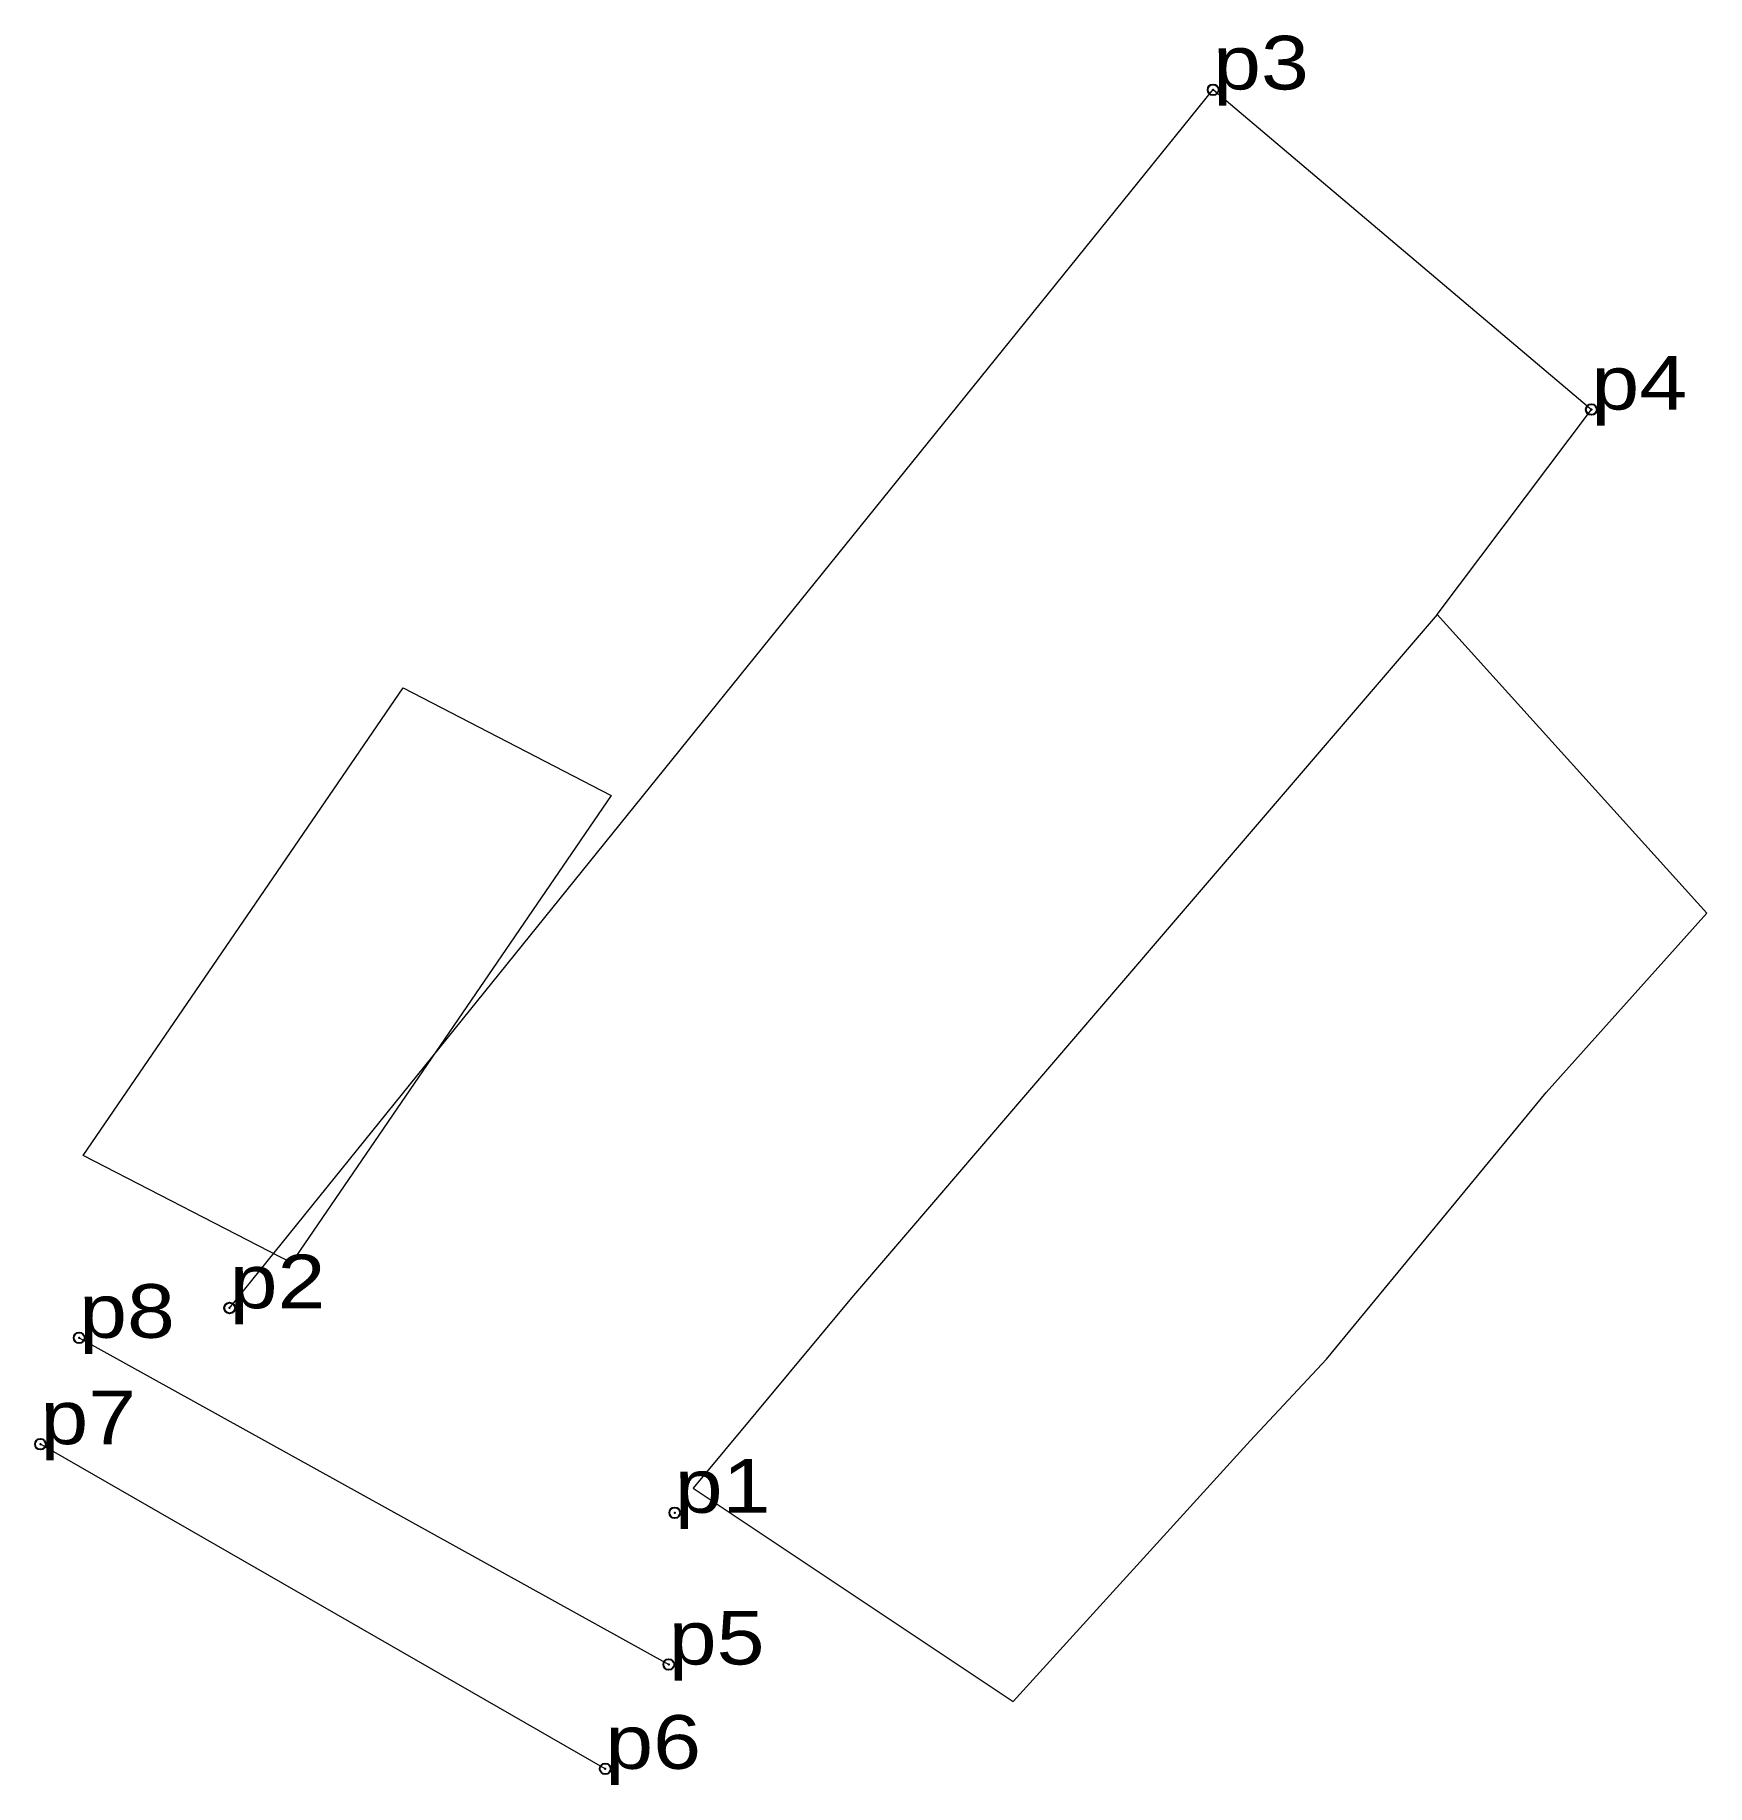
# Model space of a CAD drawing. Header units: metres. Extents: x 536796.3 to 536852.4, y 1838996.7 to 1839055.4.
import ezdxf

# ---------------------------------------------------------------- set-up
doc = ezdxf.new("R2010")
doc.units = ezdxf.units.M
doc.header["$LTSCALE"] = 0.72
doc.header["$PDMODE"] = 32
doc.header["$PDSIZE"] = 0.36
for name, color, linetype, lineweight in [('1', 7, 'Continuous', 13), ('10', 7, 'Continuous', 13), ('36', 7, 'Continuous', 13)]:
    doc.layers.add(name, color=color, linetype=linetype, lineweight=lineweight)
doc.layers.add('12', color=7, linetype='Continuous')
doc.layers.add('7', color=7, linetype='Continuous')

msp = doc.modelspace()

# ---------------------------------------------------------------- linework, layer by layer
at = {"layer": '1'}
msp.add_lwpolyline([(536808.63, 1839033.52), (536815.61, 1839029.91), (536804.88, 1839014.23), (536797.9, 1839017.84)], close=True, dxfattribs=at)
at = {"layer": '10'}
for p, q in [((536797.76, 1839011.72), (536817.54, 1839000.76)), ((536815.41, 1838997.26), (536796.46, 1839008.15))]:
    msp.add_line(p, q, dxfattribs=at)
msp.add_lwpolyline([(536802.81, 1839012.71), (536835.8, 1839053.6), (536848.49, 1839042.86)], dxfattribs=at)
msp.add_lwpolyline([(536852.37, 1839025.97), (536843.32, 1839035.98), (536823.67, 1839013.06), (536818.36, 1839006.68), (536829.09, 1838999.52), (536837.05, 1839008.26), (536839.61, 1839011), (536846.97, 1839019.95)], close=True, dxfattribs=at)
at = {"layer": '36'}
msp.add_line((536843.32, 1839035.98), (536848.49, 1839042.86), dxfattribs=at)
at = {"layer": '7'}
for p in [(536835.8, 1839053.59), (536848.49, 1839042.86), (536802.81, 1839012.72), (536797.76, 1839011.72), (536796.46, 1839008.15), (536817.74, 1839005.85), (536817.54, 1839000.76), (536815.41, 1838997.26)]:
    msp.add_point(p, dxfattribs=at)

# ---------------------------------------------------------------- texts
at = {"layer": '12', "width": 1.2}
for s, p in [('p3', (536835.8, 1839053.6)), ('p4', (536848.49, 1839042.86)), ('p2', (536802.81, 1839012.71)), ('p8', (536797.76, 1839011.72)), ('p7', (536796.46, 1839008.15)), ('p1', (536817.74, 1839005.85)), ('p5', (536817.54, 1839000.76)), ('p6', (536815.41, 1838997.26))]:
    msp.add_text(s, height=1.8, dxfattribs=at).set_placement(p)

doc.saveas('drawing.dxf')
